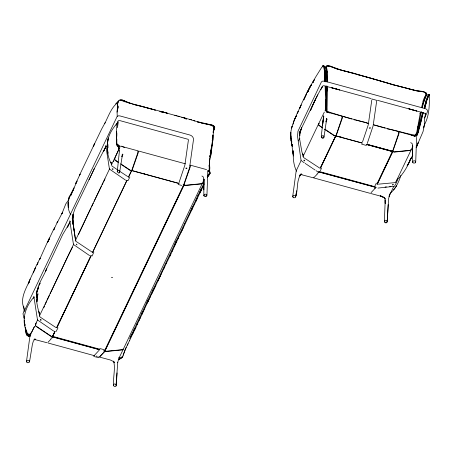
<?xml version="1.0" encoding="UTF-8"?>
<svg xmlns="http://www.w3.org/2000/svg" width="452" height="452" viewBox="0 0 452 452"><rect width="100%" height="100%" fill="white"/><g stroke="black" fill="none" stroke-linecap="round" stroke-linejoin="round"><path stroke-width="0.68" d="M117.441 110.231L117.735 102.937L117.198 102.644L117.797 103.22L117.435 102.745C111.147 107.887 108.367 116.43 104.751 123.509M203.841 189.868L203.897 179.032L203.869 184.303L203.869 179.467L203.4 177.026L201.948 175.997M412.958 162.364L412.619 161.884L412.676 145.629L412.642 150.9L412.648 146.058L412.179 143.623L410.727 142.589M120.119 358.374L119.723 359.238L118.554 359.515M326.999 81.71L326.779 71.868L325.785 66.924L326.66 65.834L328.672 65.602L342.079 70.348L352.752 72.964L393.031 84.677M326.852 81.902L326.655 72.049L325.677 67.156L326.468 65.964M327.66 81.948L327.485 71.958L326.485 67.133L327.028 66.376L329.101 66.082L338.062 69.303L368.6 77.518L395.901 85.439L416.055 90.711L423.761 91.954L425.937 93.4C426.535 96.231 423.044 98.355 423.123 101.282L423.451 100.169L421.53 107.565M293.517 155.415L293.275 154.183C293.077 160.008 294.032 165.969 296.523 171.297M210.446 154.415L210.666 152.477L209.553 160.059L209.101 170.251M23.73 306.128L24.103 311.592M107.44 144.962C107.288 137.018 111.571 129.656 116.695 123.854L116.124 125.04M326.434 95.095L326.57 90.682M326.513 97.253L326.626 94.858M326.587 94.886L326.898 85.931M327.48 87.518L327.022 111.09L329.723 112.282L351.599 119.012M207.807 170.771L206.959 195.032L206.536 195.784L205.581 196.072M326.553 97.225L326.683 104.316M327.045 89.332L326.982 91.044L327.073 88.716M416.586 137.363L415.738 161.63L415.315 162.381M211.05 148.708L210.434 154.431M326.739 86.1L326.66 92.479M118.61 100.7L117.802 102.073L117.091 112.119L117.215 116.266M388.183 204.587L387.194 221.757L386.477 222.316M116.35 384.788L117.04 372.928M387.228 221.107L388.63 198.513L389.895 194.145L389.036 196.337L393.715 186.467M417.535 131.052L417.286 133.227L415.97 135.289L415.032 135.911L412.111 135.447M418.089 130.442L417.942 131.922L418.072 130.193L419.88 124.825L423.021 112.605M210.756 152.612L210.886 150.804L210.756 152.612C212.016 144.018 213.265 135.312 213.903 126.786C206.722 122.741 197.643 122.532 189.891 119.345L191.315 119.842L165.878 112.876L167.698 113.305L166.771 113.068M35.431 324.672L35.318 325.576L35.748 326.186L50.946 336.373L52.5 336.757L50.822 339M35.55 324.429L35.431 325.333L35.861 325.943L51.059 336.13L52.585 336.582L55.076 331.339M114.559 158.692L114.441 159.596L114.87 160.2L118.074 162.353M325.79 108.186L325.129 86.179M118.362 108.147L118.565 106.028M417.349 132.25L416.06 135.007L415.269 135.656L411.489 135.346M313.807 177.19L313.869 177.822M323.609 116.22L322.525 125.588L323.581 115.757L323.864 116.836L323.468 116.446M212.361 139.854L212.48 138.86M417.659 130.95L417.173 133.911L416.145 135.798L417.247 133.933M117.085 112.141L117.548 108.096M323.112 120.305L321.265 136.233L321.734 137.357M116.853 143.759L116.921 145.629L118.554 147.199L118.972 149.392L118.944 147.906L118.249 150.719L115.034 157.663M326.587 109.542L326.513 110.96M117.43 127.769L118.305 121.916M121.978 156.183L121.865 156.618L122.532 154.047L119.633 172.28M293.156 155.098L293.614 151.64M189.88 165.443L193.49 139.657C193.693 137.493 191.97 135.623 189.976 135.046L119.831 115.898L118.351 115.831L117.175 116.367L23.001 313.643L23.792 317.818L24.645 318.677M116.825 139.046L116.831 144.759M371.77 100.231L368.25 124.876L362.532 141.905M376.68 101.033L373.092 125.972L367.227 143.527M417.659 132.148L417.863 130.735M417.976 131.701L417.541 134.091L416.394 136.165M421.004 113.006L421.281 111.757L417.682 130.504M419.303 122.571L417.688 130.453M418.202 131.249L417.812 133.329M326.497 110.61L326.796 109.209L326.519 107.429M326.48 109.469L326.643 111.757L329.028 112.746M209.496 161.161L209.852 159.341M209.519 161.053L209.728 159.889M201.089 122.825C204.377 124.837 218.689 122.938 213.677 130.515L214.542 129.069M326.666 109.864L326.773 111.48L329.553 112.96M425.609 113.175L424.631 118.752L424.716 123.373L423.032 131.617L416.139 147.731M325.615 110.559L326.536 105.169L325.802 86.79M212.191 140.866L212.282 140.357M322.332 66.851L322.7 65.76L323.169 65.438L323.694 65.698L324.31 66.63L324.694 68.834M325.756 110.311L326.028 109.005M325.35 110.237L325.626 108.932M325.92 110.474L326.711 105.384L325.869 86.168M335.853 135.702L334.288 135.464L324.768 129.091M392.528 151.188L366.996 144.403M131.707 170.59L137.809 152.849L137.945 151.126M183.704 184.806L189.806 167.059L190.043 165.206M72.992 216.468L72.495 218.779L73.122 214.095L75.043 208.649L94.338 168.63L106.028 146.222L103.457 151.708M36.301 293.591L38.279 287.67M213.084 132.334L213.412 130.916L213.124 132.221M210.818 155.607C211.519 148.646 213.22 142.086 212.92 135.035M209.994 156.313L210.349 154.867M129.747 340.158L125.102 349.718L122.701 356.809L120.859 358.374L119.673 358.572M423.863 126.809L423.609 127.893L424.716 123.373M421.829 117.221L422.552 114.136M117.486 121.961L116.644 127.843L116.48 143.171L117.277 145.154L118.486 146.182L119.627 146.482M422.23 107.768C422.298 102.547 426.445 97.954 426.49 93.123L423.388 91.485L416.151 90.609L393.669 84.88M421.829 118.147L418.281 130.758M422.236 107.734L424.744 98.643L426.756 94.564L426.468 93.293L423.27 91.626M24.674 316.858L24.64 317.423M209.841 159.364L211.446 151.951L211.689 147.019L213.011 139.154L212.886 135.142M424.27 107.649C425.575 103.192 426.14 98.112 428.959 94.321L428.677 95.135M424.349 107.898L426.225 100.474M424.959 107.892L426.835 100.457L429.366 94.632L428.733 94.875M209.914 156.595L210.242 155.307M424.716 108.039L426.603 100.615M426.767 99.694L427.338 98.366L424.66 107.7M417.365 128.848L418.027 126.266M327.124 119.746L326.191 120.125L326.915 118.865L325.965 121.933L326.734 118.486L323.971 137.34M26.9 333.22L26.685 334.028L27.894 334.966L29.504 335.288L30.12 334.955M209.479 173.376L207.236 176.325L209.468 173.398L209.338 172.98M122.068 356.747L120.362 358.306L119.085 357.814M210.005 156.29L210.502 153.753M208.378 171.376L209.355 171.223L209.7 170.681L209.372 162.873M209.609 170.992L209.824 167.969L209.395 162.743M293.015 124.26L294.602 119.034L295.365 117.819L294.184 120.475L297.399 112.734L298.167 111.503L297.376 113.215L302.495 101.694L306.58 93.846M300.829 105.576L299.84 108.147L300.829 105.576L300.501 106.079M322.609 66.58L323.214 65.433L324.005 65.777C325.915 70.625 325.451 76.264 325.672 81.45M292.009 126.622C290.698 131.56 289.704 137.216 291.902 142.007M418.993 127.187L419.575 125.317M420.433 112.401L416.603 132.945L415.094 135.154C405.755 133.645 396.76 130.425 387.392 128.939M417.716 130.475L422.552 112.774M325.067 110.966L325.892 106.83L325.66 99.542M423.253 112.989C420.925 120.633 419.823 128.961 416.659 136.193M427.281 98.926L427.592 98.005M185.953 168.28L186.122 167.963M25.024 310.225C19.103 300.62 25.086 290.303 29.261 281.381L28.374 283.958L30.194 279.008L35.629 267.347L33.312 272.918M397.771 179.026L396.624 182.359L394.421 186.314L377.928 188.077M422.699 113.52L422.942 112.802M292.207 126.204L291.568 128.046L294.275 120.085M400.873 175.461C398.737 182.258 395.596 188.93 389.974 193.546M425.586 113.508L425.242 114.503L425.264 113.768L424.27 113.079L377.426 100.299M179.02 182.597L184.857 165.229L188.416 140.052L188.134 139.312L119.373 120.469L118.209 120.814L116.158 124.955M78.546 234.469L90.971 207.971M123.046 355.306L126.17 347.458M113.565 161.562L113.774 161.008M28.826 282.636L30.194 279.008M38.657 286.896C34.329 295.597 37.222 305.755 39.516 314.643L39.267 312.711M39.369 285.009L40.081 283.116L39.307 285.065M417.399 134.668L417.625 134.075M75.704 183.698L77.06 180.986L72.591 191.394L73.28 189.716C68.467 197.185 65.659 206.558 70.879 214.813M427.75 97.547L428.473 95.745M49.522 237.972L47.398 242.549L52.941 230.825L54.579 227.848L53.777 229.932L57.121 222.542L57.822 221.418L57.076 222.915L62.613 212.214L61.856 213.869L65.806 203.886L68.602 199.925M427.389 97.378L428.146 95.536M34.318 270.398L36.183 265.917L37.979 262.719L37.081 264.844L38.465 261.329L40.318 258.143L39.669 259.386L46.816 243.436L49.036 239.56L47.398 242.549M412.789 155.2L409.568 160.703L411.461 157.708L409.472 162.127L407.111 165.861L409.535 161.477C406.444 168.669 402.077 175.376 396.263 180.664M76.196 182.552L75.919 183.201L80.089 174.15M43.793 307.778L44.488 306.128M424.242 125.063C429.428 115.91 429.569 104.723 429.253 94.909L428.812 95.338M48.234 240.972L49.404 238.26M129.441 340.876L133.368 332.446M138.504 321.626L135.882 327.48M129.645 338.774L132.413 332.971M193.987 204.095L196.473 198.484M138.493 321.666L140.188 317.982M136.577 324.491L136.832 323.92M137.222 324.592L137.481 324.011M174.229 245.244L158.42 278.635M174.466 246.221L175.269 244.408M199.869 193.072L192.1 209.321M195.902 201.326L197.14 198.541M174.223 245.278L175.003 243.526M173.737 247.849L174.528 246.069M174.828 245.408L176.947 240.843M144.239 309.597L145.476 306.829M143.244 311.807L144.244 309.563M68.19 255.623L72.489 247.176M139.498 317.999L146.567 303.026M67.947 256.154L51.003 291.924M160.138 276.358L161.2 274.019M374.821 188.326L375.375 187.281L319.372 171.98M45.2 304.478L46.737 301.145M160.098 276.471L157.878 281.161M173.783 247.724L172.088 251.442M318.502 172.941L318.914 172.082M375.177 188.422L375.629 187.36L376.301 187.574M103.943 352.006L104.491 350.972L103.762 350.763M145.471 306.857L151.595 294.043M48.488 297.343L47.24 300.06M48.737 296.8L49.443 295.269M52.296 337.898L52.76 336.83L99.728 349.667M104.299 352.102L104.745 351.04L106.271 351.492L122.481 349.882L122.989 349.074M172.952 249.549L170.867 254.086M139.013 320.502L142.222 313.942M174.997 243.56L176.274 240.848M175.602 243.69L178.659 237.328M183.077 226.887L190.812 210.547M170.251 255.403L170.896 253.99M202.485 186.354L203.473 184.241M203.903 184.823L202.626 187.507M130.216 337.458L131.854 334.073M184.41 224.068L184.744 223.367M202.321 183.416L204.05 179.732M122.695 356.837C121.831 357.927 119.842 359.685 118.786 357.786M411.1 150.002L412.823 146.324M89.632 178.534L89.067 179.732L94.338 168.63M33.51 298.258L34.086 297.032C24.849 306.818 20.606 321.739 27.696 333.825L27.301 333.514L29.329 334.633L28.318 334.124L29.312 334.593L31.487 332.446L34.363 326.79M50.149 293.732L50.72 292.529M67.371 227.39L70.314 221.169M193.998 204.067L190.806 210.575M162.24 271.822L156.725 283.523M169.941 256.058L170.285 255.301M320.462 168.087L335.723 136.097M103.581 151.409L105.988 146.346M56.845 327.621L91.157 255.549M123.328 349.119L202.117 183.84M141.544 313.92L142.589 311.733M142.21 313.982L143.256 311.773M166.229 263.556L164.025 268.211M166.336 263.363L166.534 262.917M191.501 210.536L189.478 214.773M321.31 88.739L322.31 86.631C317.812 94.338 313.665 102.35 310.411 110.672L315.547 99.287L300.055 131.182L299.439 135.38L299.699 139.448L301.891 151.895L302.97 155.172L302.829 153.985M424.592 117.983C425.117 115.435 429.937 110.429 425.931 108.83L324.344 81.072L322.231 81.219L321.361 82.021L297.975 131.21L297.506 136.148L301.088 160.528M395.76 182.179L410.789 150.657M67.698 226.774L69.156 223.717L62.664 234.622L45.381 271.499L46.641 268.872C42.929 278.048 35.629 287.026 36.793 297.365M34.493 326.355L29.968 335.853L26.521 361.323L27.007 362.018M35.544 324.152L37.612 319.818M39.386 316.101L73.744 244.023M75.241 240.882L109.61 168.788M111.678 164.449L114.339 158.872M114.537 158.454L119.916 147.171M91.547 206.762L93.248 203.197M94.101 201.406L95.519 198.451M54.878 331.367L52.381 336.61L52.59 336.909L99.773 349.803M56.653 327.649L91.038 255.516M92.536 252.374L126.927 180.235M128.402 177.133L131.492 170.653L131.905 170.523L179.094 183.416M54.907 331.717L52.692 336.356L99.892 349.255M56.975 327.372L91.055 255.877M92.654 252.408L127.052 180.354M128.532 177.252L131.679 170.67M57.975 327.802L56.178 331.457M129.871 176.981L128.114 180.557L127.504 180.715M104.694 350.566L183.817 184.597M175.416 242.662L177.139 239.091M155.398 286.308L156.759 283.432M166.183 263.68L166.381 263.239M182.783 228.881L181.167 232.238M188.62 216.553L183.681 227.04M155.872 285.28L151.544 294.167L154.985 287.122M320.88 89.564L322.643 86.044L323.796 85.665L371.16 98.587M301.264 160.217L296.173 170.896L292.726 196.36L293.212 197.055M303.015 156.545L318.332 124.413M318.643 123.763L324.299 112.147M320.27 168.11L335.751 135.837L362.284 143.024M318.558 171.986L317.022 174.037M320.592 167.839L336.26 134.849L341.91 118.17L342.045 116.441M320.44 170.72L321.491 168.059M366.741 144.719L366.267 145.408L361.634 144.143M374.849 186.151L376.29 183.128M376.985 183.936L392.935 150.335L398.579 133.651L398.817 131.803M377.239 184.365L392.844 151.437L367.047 144.324M395.754 182.066L394.782 182.664L378.454 184.162M73.557 214.378L72.196 218.062L75.755 241.187L92.157 252.12M150.742 295.885L147.685 302.122L148.742 299.975M164.805 266.544L163.652 268.98M377.115 184.252L392.652 151.652L394.172 152.104L410.382 150.493M95.796 197.874L101.35 186.377M158.415 278.658L146.567 303.004M132.419 332.949L139.51 317.971M182.738 228.989L183.094 228.232M169.63 256.708L169.975 255.956M134.204 330.847L135.894 327.446M36.742 291.568L38.217 288.529L36.228 292.896L36.844 297.625M123.125 349.537L118.859 358.374L117.627 362.741L117.752 362.193L116.028 385.776M183.077 226.864L177.133 239.119M191.49 210.581L191.806 209.909M179.924 234.712L177.738 239.261M183.054 228.339L183.715 226.944M94.106 144.696L79.309 175.613L80.123 174.11M200.01 191.382L202.496 186.337M200.225 192.337L202.632 187.473M188.608 216.587L189.473 214.807M105.033 178.89L103.7 181.625M99.129 350.238L94.163 355.628M200.688 191.422L201.377 190.004M191.795 209.948L192.111 209.276M182.472 229.526L179.868 234.859M166.489 263.041L167.833 260.245M147.216 303.083L147.719 302.043M199.778 191.851L200.021 191.354M162.206 271.918L163.68 268.883M102.101 184.857L102.372 184.314M102.638 183.778L103.169 182.704M196.467 198.507L199.202 193.015M199.547 192.326L199.79 191.829M200.699 189.97L201.389 188.569M147.064 301.998L148.07 299.958M152.16 291.455L153.03 289.704M200.456 191.897L199.88 193.038M168.715 258.544L169.664 256.606M134.673 328.547L133.543 330.779M135.063 329.152L135.34 328.587M199.191 193.044L199.558 192.303M191.428 209.276L192.688 206.756M197.806 195.778L198.326 194.755M128.085 343.74L127.357 345.164M313.841 102.649L317.818 94.779M167.794 260.369L168.754 258.431M132.515 334.141L133.08 333.034M133.357 332.48L133.651 331.898M213.446 129.538L214.022 128.424C214.169 128.831 214.107 124.215 213.965 128.741L214.124 127.238L213.564 126.374M133.639 331.932L134.216 330.807M94.767 143.589L93.248 146.471L101.666 129.012L105.214 122.554M116.13 103.83L117.43 102.124L118.249 102.677M314.236 79.812L312.841 82.45L314.225 79.71M306.614 93.801L303.738 99.909L307.27 91.762L308.874 89.197L307.128 92.7L309.213 88.338L308.089 91.683L309.524 87.366L311.253 85.275M300.218 106.915L301.331 104.92M207.344 177.472L210.169 173.319L209.79 171.63M207.355 177.438L210.163 173.359L209.801 171.822L209.106 171.042M35.759 323.96L36.352 322.914M424.637 97.282L425.485 95.79M326.191 120.125L326.632 119.368M376.753 100.361L372.137 99.039L371.996 99.542M416.049 135.08L416.428 134.436M117.017 102.779L117.825 102.067C120.989 96.361 127.187 103.576 131.617 103.711M92.151 256.001L93.846 252.041M428.456 95.09L428.728 94.496L428.253 95.005M71.501 193.812L69.642 196.541L68.608 199.106L68.998 197.095L71.823 193.49M322.688 66.602L323.09 66.184L321.773 67.246L315.27 77.665L312.841 82.45L313.23 81.575L311.157 84.694L309.27 88.807L311.338 84.79L309.953 86.903L311.247 85.292M393.347 184.687L392.398 184.998L393.121 184.376M393.624 189.913L396.619 185.823M428.519 95.361L429.14 94.496M114.672 158.449L115.181 158.217M318.818 123.786L318.541 124.91L318.976 125.515L322.643 127.984M415.354 135.753L416.365 134.43M131.961 170.664L138.159 152.945L138.295 151.222M336.068 135.979L342.26 118.266L342.503 116.413M190.298 165.432L190.156 167.155L183.964 184.868L185.512 185.263L201.722 183.659L202.236 183.309M399.071 132.024L398.935 133.752L392.743 151.471L394.291 151.861L410.495 150.25L411.009 149.906M112.282 168.658C111.667 169.596 113.814 169.777 112.887 168.765M428.53 94.954L426.654 94.739M30.131 334.926L30.821 334.101M416.671 135.159L415.637 136.069M104.084 352.176L100.146 356.34M374.962 188.495L371.024 192.659M96.389 356.108L96.869 356.04M99.66 356.741L103.259 352.939M48.144 342.13L50.969 339.158M314.349 177.173L317.174 174.201M122.091 154.81L123.023 154.431M120.006 358.95L118.746 359.397M30.544 334.011L29.244 335.209C26.148 335.395 26.578 332.435 26.216 330.372M29.092 361.979L29.6 361.374L32.42 344.249L33.335 341.158L35.087 338.904L34.352 339.401L35.166 339.186L33.889 339.503M295.297 197.021L295.806 196.417L296.653 190.863L295.874 195.908C298.23 188.942 296.252 179.738 301.292 173.947L299.574 175.964L300.93 174.223L300.557 174.444L301.371 174.229L300.094 174.545M375.844 187.297L318.796 171.952M116.384 103.367L115.768 103.853M121.475 357.283L120.475 358.046M98.762 357.69L93.914 356.509L93.796 355.995M77.083 244.865L76.258 244.594L76.682 244.08M303.993 160.093C303.202 161.065 305.608 161.223 304.467 160.177M123.108 349.294L122.594 349.639L106.389 351.244L104.83 350.859L183.874 185.06L185.393 185.506L201.603 183.902L202.112 183.088M323.451 137.764L323.734 137.594M209.338 171.251L208.186 171.472M369.583 127.554C370.945 127.023 370.205 129.323 369.374 128.187M119.712 99.932L122.334 100.067L126.035 101.858M208.835 170.653L208.044 170.709M30.663 335.887C24.962 337.497 26.137 330.615 25.312 327.254M30.657 335.282C29.052 335.87 26.611 335.186 26.753 333.214M30.131 336.085C24.425 337.181 26.538 330.169 25.346 326.999M118.972 172.483L119.351 172.444M385.036 187.038L386.392 186.902M389.697 186.574L390.957 186.444M328.084 66.156L328.723 66.105M207.926 170.935L208.722 170.89M97.293 356.419L96.965 356.408M319.281 123.532L318.773 123.763L318.66 124.667L319.089 125.277L322.287 127.43M35.708 324.208L36.053 324.197M300.569 174.331L301.868 174.314L300.1 174.302L301.925 174.359M300.427 174.274L301.591 174.263M300.456 174.41L301.625 174.404M383.319 196.908L382.522 196.908L380.725 195.891M327.689 65.709L328.627 65.738M422.044 91.53L418.58 91.157M30.719 335.152L29.747 335.022M299.846 138.566L298.263 140.888M105.768 145.358L109.435 169.059L125.577 180.156M69.794 220.808L73.467 244.504L89.609 255.606M33.827 296.263L37.499 319.959L53.641 331.056M335.717 136.086L334.169 135.707L324.655 129.334M131.961 170.67L178.941 183.501M131.622 170.771L130.035 170.364L121.085 164.375M208.886 124.594C210.994 124.882 214.485 124.967 214.773 127.724M300.925 174.568L313.558 177.868M34.725 339.525L47.341 342.819M416.043 90.745L417.947 91.055M117.825 102.067L118.13 102.118M144.696 107.147L160.675 111.418L159.754 111.181M383.002 197.021L380.437 195.936M163.353 112.113L165.511 112.729L161.533 111.61L166.681 113.051M201.05 122.899L202.281 123.136M354.069 119.786L355.312 120.023M164.093 112.271L160.517 111.367M117.475 144.182L118.893 145.651L119.752 145.832M396.636 85.688L393.573 85.016M197.569 121.978L198.739 122.226M208.27 124.464L202.897 123.249M197.518 122.04L198.694 122.289M362.148 75.936L363.12 76.145M355.995 120.175L365.126 122.351L368.798 123.712M136.928 105.186L155.285 110.073M374.369 125.085L385.008 128.091M403.596 87.417L400.918 86.744M413.727 135.984L414.75 136.227M136.346 105.062L133.086 104.259M361.182 75.727L356.227 74.218M404.314 87.581L405.749 87.937M181.698 117.209L185.388 118.26L183.461 117.639L183.874 117.74M178.269 116.254L179.885 116.656L177.783 116.113M410.908 89.456L415.405 90.586M199.326 122.351L199.914 122.498M397.658 85.914L400.269 86.575M199.281 122.413L199.874 122.565M348.605 72.032L336.847 68.958L329.915 66.065M363.787 76.32L372.742 78.812M119.526 146.584C113.661 144.578 118.068 136.114 116.531 131.679M335.768 88.846L339.808 89.942L331.728 87.778L336.582 89.061M351.972 72.93L349.317 72.224M174.777 115.26L176.845 115.808L176.15 115.622M184.868 118.503L186.552 118.949M378.731 80.575L376.94 80.021M413.331 135.346L414.919 135.764M184.823 118.571L186.506 119.017M373.352 78.981L374.126 79.19M142.323 106.401L132.21 103.926M370.437 193.411L381.172 196.292L384.262 197.806L385.189 198.959L384.386 197.58L384.991 198.626L385.223 203.411L385.217 199.965L384.375 221.361L385.37 222.327M99.57 357.091L110.294 359.973L113.379 361.487L114.305 362.64L113.65 361.069C115.655 368.979 112.819 377.51 113.706 385.483M326.028 111.791L342.254 116.22M362.255 143.103L336.073 135.99M121.927 146.476L138.142 150.9M342.865 116.384L368.657 123.436M373.408 124.729L398.523 131.594M399.127 131.758L415.343 136.199M339.763 136.736L341.802 137.289M374.471 146.216L376.51 146.776M366.273 144.335L392.144 151.403M366.267 144.425L392.133 151.493M319.332 171.517L375.143 186.766M317.609 171.534L318.394 171.749M369.821 193.241L314.168 178.031M139.092 151.16L185.382 163.805M190.365 165.166L206.564 169.602M142.696 173.342L144.719 173.89M183.139 184.523L184.077 185.021L104.966 350.978L103.824 350.91M181.67 185.433L178.246 184.501L178.218 184.128M99.864 348.532L104.271 349.735M48.296 343.079L94.575 355.724M98.615 356.831L99.338 357.029M387.07 82.942L379.505 80.784M167.206 113.616L167.647 113.74M166.833 113.424L167.703 113.667M143.985 106.977L153.595 109.633M160.194 111.537L161.307 111.853M161.861 112.011L164.217 112.689M161.81 112.09L162.364 112.249M28.419 336.09L29.442 336.384M160.161 111.616L161.262 111.932M319.779 168.133L303.755 157.652L303.264 156.963L302.829 154.098M406.393 88.123L410.263 89.27M374.906 79.394L376.431 79.846M387.737 83.14L390.697 84.066M352.622 73.1L355.221 73.874M193.733 120.509L194.874 120.859L194.23 120.656M154.143 109.802L155.234 110.135M126.571 102.101L131.56 103.774M391.658 84.405L392.935 84.812M322.135 137.594L322.626 137.758M28.374 335.141L28.645 335.243L27.662 334.842M144.843 107.22L135.38 104.898L122.543 100.491L120.842 100.406L123.3 101.073M124.526 147.505L120.893 146.036M131.696 170.596L130.187 170.15L120.667 163.777M127.718 176.546L120.119 171.574M55.782 327.446L40.166 317.084L39.606 316.112L38.889 311.321M123.775 101.327L125.402 102.045M28.391 335.407L27.261 334.712M119.418 146.222L120.328 146.702M323.067 66.167L324.027 67.201L324.383 70.806M380.465 195.818L382.013 196.727M424.524 92.315L425.083 92.683M313.462 168.952L315.027 169.997M316.072 170.692L317.118 171.387M117.978 170.138L111.893 165.963L111.13 162.471M40.951 319.666C39.251 319.016 41.381 321.479 41.075 319.807M311.609 167.709L306.569 164.33M312.072 168.02L312.999 168.641M305.151 163.375L306.094 164.014M118.187 162.11L114.559 159.353M301.953 161.223L304.202 162.743M324.468 66.484L325.971 67.902M118.893 145.651L117.848 144.764M204.18 195.767L203.841 195.287L203.863 183.913L203.869 184.303M118.153 145.437L117.695 145.007L118.147 145.454M117.633 146.098L116.978 144.617M186.817 167.918L186.851 168.698L185.958 168.455M118.571 146.12L119.113 146.674M75.682 239.916L75.959 240.278M118.266 146.584L119.108 148.403M323.479 66.399L323.999 67.19L324.66 72.535L324.361 70.794L324.971 81.727M208.864 171.574L209.14 172.054M117.266 171.653L119.481 150.443L119.531 150.838M119.051 149.081L118.786 148.312M291.783 143.075L291.105 140.442L292.201 146.324M326.429 112.09L326.186 109.791M26.651 331.056L26.922 332.073M26.063 330.214L26.216 330.796L25.606 328.429M291.58 142.29L290.93 139.758L290.975 135.984L291.274 140.131M24.566 317.129L24.662 317.502M111.034 162.285L111.401 163.918C107.13 156.296 106.265 146.51 108.31 138.024L107.158 145.832L107.531 141.504L107.35 148.42M291.105 140.442L291.647 142.883M292.173 145.832L291.935 144.725L292.659 152.121L293.574 155.595L293.02 152.889L293.162 150.646L292.981 153.386L293.484 156.025M324.355 66.625L325.152 72.303L325.446 81.761M324.824 70.354L325.186 72.309M74.8 235.102L72.789 221.327L73.122 214.095L72.636 219.632L73.201 224.633L72.828 216.011L72.636 219.632L72.8 221.017L72.699 217.666L72.636 219.632L75.275 238.814M291.404 142.035L291.952 145.516M107.649 151.03L107.971 153.296L107.282 145.945L107.649 151.03L107.446 149.55M326.841 71.1L326.994 72.218M324.434 67.195L324.559 68.252M24.928 324.044L25.08 325.327M209.027 165.121L209.191 166.72M299.885 135.702L300.055 131.182L300.083 132.515M24.623 323.225L24.335 320.089L24.854 325.734L24.741 324.479M324.672 72.749L324.926 81.507M325.22 75.371L325.321 81.789M326.813 87.264L326.824 88.208M410.891 149.685L410.896 150.149M412.642 150.9L412.642 150.505L412.653 156.799M290.794 132.363L290.839 135.922L290.794 132.363M203.942 195.275L204.016 196.061L204.592 196.428L206.118 196.439L206.767 195.953C207.654 194.01 204.151 193.439 203.942 195.275M412.721 161.872L412.795 162.658L413.365 163.019L414.896 163.031L415.546 162.55C416.433 160.601 412.925 160.031 412.721 161.872M68.156 202.637L68.376 207.496L68.156 202.637M117.215 171.483C120.339 176.868 120.752 166.822 117.215 171.483M321.315 136.803C323.349 141.696 325.937 133.493 321.378 136.272L321.315 136.803M113.582 384.703C112.994 386.257 115.328 387.268 116.175 385.974C116.904 384.42 114.141 383.025 113.582 384.703M384.454 221.022C383.867 222.582 386.211 223.599 387.065 222.294C387.844 220.729 384.985 219.344 384.454 221.022M29.527 361.08C29.832 362.758 27.097 363.464 26.566 361.871L26.702 360.945L27.346 360.464L28.866 360.464L29.527 361.08M37.352 298.235L36.928 301.885L37.895 293.721L37.352 298.235M295.738 196.117C296.071 197.829 293.275 198.496 292.76 196.914L292.902 195.982L293.546 195.501L295.071 195.507L295.738 196.117M420.281 112.876L420.094 113.847L420.292 112.847M71.1 194.36L70.715 195.733L71.258 193.829L71.1 194.36M301.066 129.622L299.885 133.329L301.693 127.673L301.066 129.622M417.529 143.973L416.62 146.725L418.179 142.685L417.529 143.973M429.366 94.632L429.174 95.05L429.366 94.632M72.484 191.123L71.359 194.264L72.484 191.123M73.665 188.563L73.111 189.829L74.032 187.885L73.665 188.563M112.209 277.545L111.819 277.664L112.209 277.545M429.197 94.395L428.942 94.773L429.197 94.395M296.681 115.667L295.484 117.102L296.687 115.655M412.766 109.881L408.811 108.796L416.868 111.045L412.766 109.881M212.214 125.453L212.564 125.701L212.214 125.453M426.089 94.174L425.501 93.174L426.089 94.174M292.495 145.73L292.15 144.352L292.517 146.363L292.495 145.73M210.327 153.465L210.242 152.968L210.451 154.753L210.327 153.465M107.853 147.725L107.791 144.369L107.853 147.725"/></g></svg>
